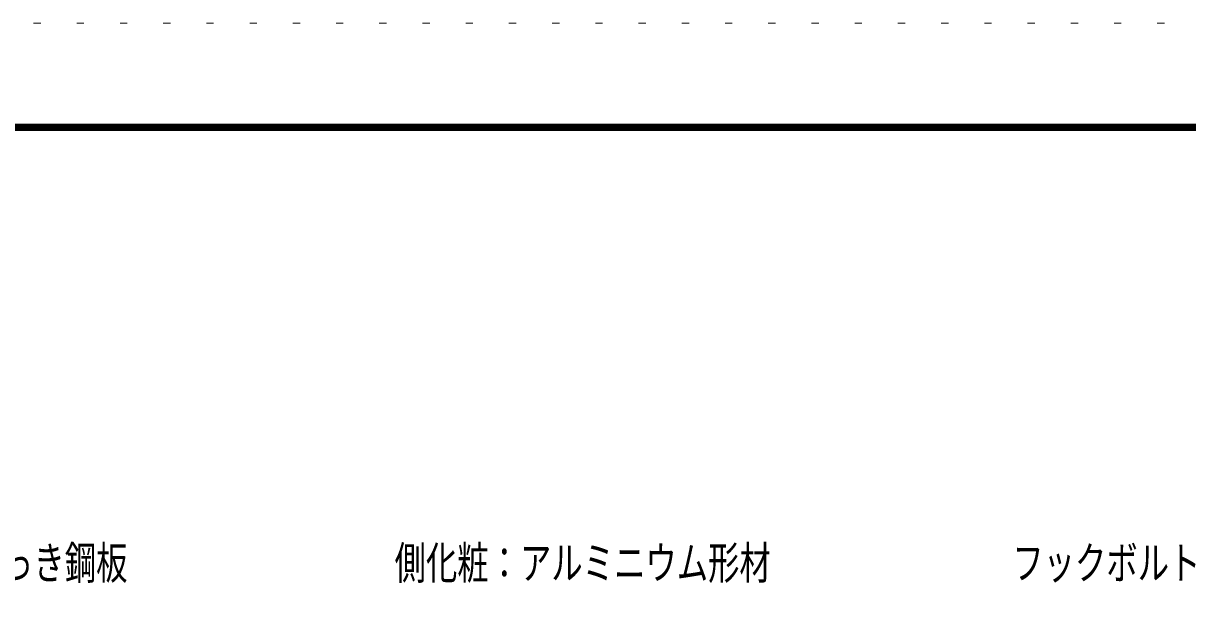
# Model space of a CAD drawing. Units: millimetres, scale not verified. Extents: x -34086 to 34091, y -14700 to 14700.
# Drawn here: x 24374 to 30840, y 11530 to 14700 of the extents above; entities that cross this region are included whole.
import ezdxf
from ezdxf.enums import TextEntityAlignment as Align

# ---------------------------------------------------------------- set-up
doc = ezdxf.new("R2010")
doc.units = ezdxf.units.MM
doc.header["$LTSCALE"] = 80
doc.linetypes.add('USER4', pattern=[3, 0.5, -2.5])
for name, color, linetype, lineweight in [('0-A_2-52DIM', 3, 'Continuous', 18), ('0-C_F-F1PAPER', 5, 'Continuous', 18), ('0-D_F-E_J_ADD', 5, 'USER4', 18)]:
    doc.layers.add(name, color=color, linetype=linetype, lineweight=lineweight)
doc.styles.add('ＭＳ ゴシック', font='')
doc.styles.get('ＭＳ ゴシック').set_extended_font_data('MS Gothic')

msp = doc.modelspace()

# ---------------------------------------------------------------- linework, layer by layer
at = {"layer": '0-C_F-F1PAPER'}
for points in [[(33390.86, -14000), (-6789.13, -14000), (-6789.13, 14140), (33390.86, 14140)], [(33387.36, -13996.5), (33387.36, 14136.5), (-6785.63, 14136.5), (-6785.63, -13996.5)], [(33383.86, -13993), (33383.86, 14133), (-6782.13, 14133), (-6782.13, -13993)], [(33380.36, -13989.5), (33380.36, 14129.5), (-6778.63, 14129.5), (-6778.63, -13989.5)], [(33376.86, -13986), (33376.86, 14126), (-6775.13, 14126), (-6775.13, -13986)], [(33373.36, -13982.5), (33373.36, 14122.5), (-6771.63, 14122.5), (-6771.63, -13982.5)], [(33369.86, -13979), (33369.86, 14119), (-6768.13, 14119), (-6768.13, -13979)], [(33366.37, -13975.5), (33366.37, 14115.5), (-6764.63, 14115.5), (-6764.63, -13975.5)], [(33362.86, -13972), (33362.86, 14112), (-6761.13, 14112), (-6761.13, -13972)], [(33359.36, -13968.5), (33359.36, 14108.5), (-6757.63, 14108.5), (-6757.63, -13968.5)], [(33355.86, -13965), (33355.86, 14105), (-6754.13, 14105), (-6754.13, -13965)]]:
    msp.add_lwpolyline(points, close=True, dxfattribs=at)
at = {"layer": '0-D_F-E_J_ADD'}
msp.add_lwpolyline([(34090.87, -14700), (-7489.13, -14700), (-7489.13, 14700), (34090.87, 14700)], close=True, dxfattribs=at)

# ---------------------------------------------------------------- texts
at = {"layer": '0-A_2-52DIM', "color": 7, "style": 'ＭＳ ゴシック', "width": 0.7}
for s, p in [('母屋：塗装溶融亜鉛めっき鋼板', (22515.75, 11560.78)), ('側化粧：アルミニウム形材', (26435.75, 11560.78)), ('フックボルト：Ｍ６×５０Ｌ', (29865.75, 11560.78))]:
    msp.add_text(s, height=182.3, dxfattribs=at).set_placement(p, align=Align.BOTTOM_LEFT)

doc.saveas('drawing.dxf')
